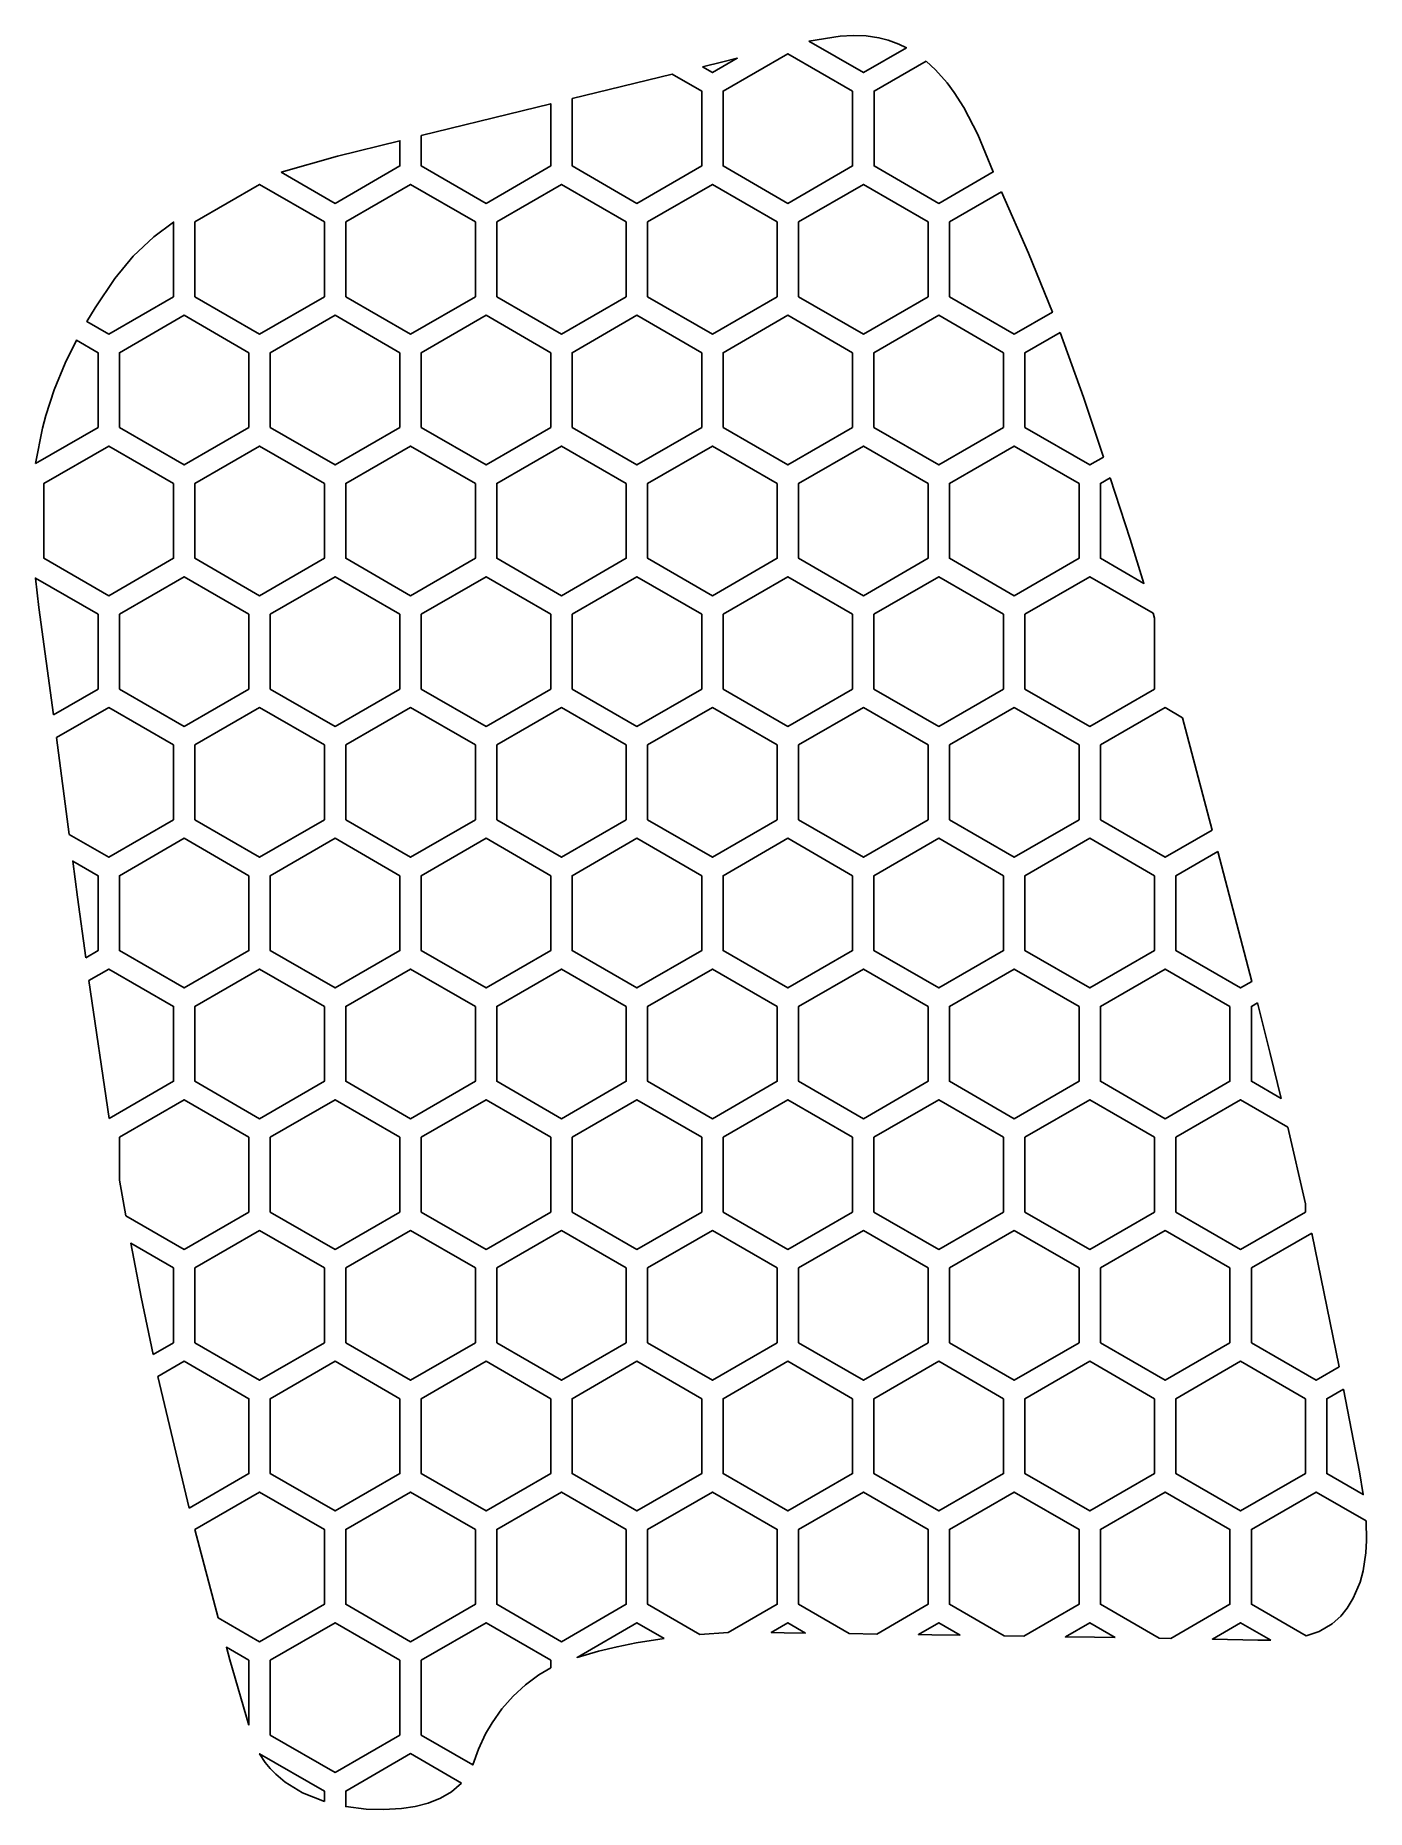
# Model space of a CAD drawing. Header units: millimetres. Extents: x 108.6 to 139.8, y -137.1 to -95.7.
import ezdxf

# ---------------------------------------------------------------- set-up
doc = ezdxf.new("R2010")
doc.units = ezdxf.units.MM

# ---------------------------------------------------------------- blocks, each defined once
blk = doc.blocks.new('HEX')
blk.add_lwpolyline([(1.516, 0.875), (0, 1.75), (-1.516, 0.875), (-1.516, -0.875), (0, -1.75), (1.516, -0.875)], close=True)

msp = doc.modelspace()

# ---------------------------------------------------------------- linework, layer by layer
for points in [[(126.712, -95.781), (127.451, -95.665), (127.754, -95.65), (128.055, -95.661), (128.353, -95.705), (128.574, -95.761), (128.824, -95.854), (128.996, -95.938), (127.99, -96.519), (126.712, -95.781)], [(124.223, -96.383), (124.702, -96.266), (125.041, -96.183), (124.459, -96.519), (124.223, -96.383)], [(129.456, -96.25), (129.68, -96.456), (129.948, -96.759), (130.112, -96.98), (130.338, -97.334), (130.669, -97.968), (131.031, -98.84), (129.755, -99.577), (128.24, -98.702), (128.24, -96.952), (129.456, -96.25)], [(121.181, -97.125), (123.52, -96.554), (124.209, -96.952), (124.209, -98.702), (122.693, -99.577), (121.178, -98.702), (121.181, -97.125)], [(117.647, -97.988), (120.008, -97.412), (120.678, -97.248), (120.678, -98.702), (119.162, -99.577), (117.647, -98.702), (117.647, -97.988)], [(114.366, -98.846), (115.685, -98.471), (117.147, -98.11), (117.147, -98.702), (115.631, -99.577), (114.366, -98.846)], [(131.219, -99.31), (131.857, -100.744), (132.412, -102.121), (131.521, -102.635), (130.005, -101.76), (130.005, -100.01), (131.219, -99.31)], [(110.019, -102.018), (110.479, -101.335), (110.908, -100.814), (111.39, -100.359), (111.85, -100.013), (111.85, -101.76), (110.334, -102.635), (109.823, -102.34), (110.019, -102.018)], [(108.623, -105.662), (108.782, -104.834), (108.86, -104.539), (109.058, -103.936), (109.313, -103.316), (109.58, -102.777), (110.084, -103.068), (110.084, -104.818), (108.623, -105.662)], [(132.593, -102.594), (133.14, -104.109), (133.606, -105.508), (133.286, -105.693), (131.771, -104.818), (131.771, -103.068), (132.593, -102.594)], [(133.765, -105.994), (134.229, -107.433), (134.553, -108.463), (133.536, -107.876), (133.536, -106.126), (133.765, -105.994)], [(109.045, -111.534), (108.702, -109.024), (108.62, -108.339), (110.084, -109.184), (110.084, -110.934), (109.045, -111.534)], [(134.802, -109.278), (134.802, -110.934), (133.286, -111.809), (131.771, -110.934), (131.771, -109.184), (133.286, -108.309), (134.768, -109.164), (134.802, -109.278)], [(109.41, -114.333), (109.115, -112.071), (110.334, -111.367), (111.85, -112.242), (111.85, -113.992), (110.334, -114.867), (109.41, -114.333)], [(135.459, -111.606), (136.149, -114.234), (135.052, -114.867), (133.536, -113.992), (133.536, -112.242), (135.052, -111.367), (135.459, -111.606)], [(136.282, -114.734), (137.08, -117.773), (136.818, -117.925), (135.302, -117.05), (135.302, -115.3), (136.282, -114.734)], [(109.795, -117.217), (109.603, -115.8), (109.492, -114.958), (110.084, -115.3), (110.084, -117.05), (109.795, -117.217)], [(110.346, -120.976), (109.869, -117.752), (110.334, -117.483), (111.85, -118.358), (111.85, -120.108), (110.346, -120.976)], [(137.209, -118.276), (137.506, -119.455), (137.763, -120.51), (137.068, -120.108), (137.068, -118.358), (137.209, -118.276)], [(110.731, -123.251), (110.584, -122.418), (110.584, -121.416), (112.1, -120.541), (113.615, -121.416), (113.615, -123.166), (112.1, -124.041), (110.731, -123.251)], [(137.922, -121.179), (138.333, -122.972), (138.333, -123.166), (136.818, -124.041), (135.302, -123.166), (135.302, -121.416), (136.818, -120.541), (137.922, -121.179)], [(111.371, -126.501), (111.092, -125.159), (110.849, -123.896), (111.85, -124.474), (111.85, -126.224), (111.371, -126.501)], [(138.483, -123.657), (139.126, -126.785), (138.583, -127.099), (137.068, -126.224), (137.068, -124.474), (138.483, -123.657)], [(112.214, -130.091), (111.483, -127.013), (112.1, -126.657), (113.615, -127.532), (113.615, -129.282), (112.214, -130.091)], [(139.226, -127.305), (139.599, -129.243), (139.687, -129.775), (138.833, -129.282), (138.833, -127.532), (139.226, -127.305)], [(112.894, -132.654), (112.35, -130.59), (113.865, -129.715), (115.381, -130.59), (115.381, -132.34), (113.865, -133.215), (112.894, -132.654)], [(124.828, -133.002), (124.164, -133.045), (122.943, -132.34), (122.943, -130.59), (124.459, -129.715), (125.974, -130.59), (125.974, -132.34), (124.828, -133.002)], [(128.302, -133.035), (127.662, -133.026), (126.474, -132.34), (126.474, -130.59), (127.99, -129.715), (129.505, -130.59), (129.505, -132.34), (128.302, -133.035)], [(131.745, -133.086), (131.285, -133.079), (130.005, -132.34), (130.005, -130.59), (131.521, -129.715), (133.036, -130.59), (133.036, -132.34), (131.745, -133.086)], [(135.184, -133.139), (134.913, -133.135), (133.536, -132.34), (133.536, -130.59), (135.052, -129.715), (136.568, -130.59), (136.568, -132.34), (135.184, -133.139)], [(139.752, -130.39), (139.763, -130.85), (139.747, -131.136), (139.685, -131.554), (139.613, -131.82), (139.453, -132.198), (139.308, -132.433), (139.162, -132.615), (138.959, -132.797), (138.654, -132.973), (138.348, -133.079), (137.068, -132.34), (137.068, -130.59), (138.583, -129.715), (139.752, -130.39)], [(120.678, -133.829), (120.395, -133.992), (120.083, -134.222), (119.795, -134.487), (119.533, -134.784), (119.303, -135.108), (119.152, -135.367), (118.983, -135.727), (118.852, -136.094), (117.647, -135.398), (117.647, -133.648), (119.162, -132.773), (120.678, -133.648), (120.678, -133.829)], [(123.326, -133.139), (122.678, -133.242), (122.227, -133.331), (121.795, -133.434), (121.294, -133.581), (122.693, -132.773), (123.326, -133.139)], [(126.636, -133.011), (126.136, -133.003), (125.834, -132.999), (126.224, -132.773), (126.636, -133.011)], [(130.259, -133.064), (129.596, -133.054), (129.277, -133.049), (129.755, -132.773), (130.259, -133.064)], [(133.885, -133.119), (133.401, -133.111), (132.719, -133.101), (133.286, -132.773), (133.885, -133.119)], [(137.522, -133.18), (137.22, -133.18), (136.158, -133.154), (136.818, -132.773), (137.522, -133.18)], [(113.615, -135.168), (113.17, -133.637), (113.088, -133.343), (113.615, -133.648), (113.615, -135.168)], [(115.381, -136.951), (114.868, -136.745), (114.462, -136.497), (114.244, -136.316), (114.113, -136.182), (113.995, -136.037), (113.863, -135.833), (115.381, -136.706), (115.381, -136.951)], [(118.588, -136.519), (118.354, -136.724), (118.096, -136.875), (117.81, -136.987), (117.505, -137.066), (117.188, -137.115), (116.764, -137.139), (116.354, -137.127), (115.881, -137.071), (115.881, -136.706), (117.397, -135.831), (118.588, -136.519)]]:
    msp.add_lwpolyline(points, close=True)

# ---------------------------------------------------------------- block references
for p in [(126.224, -97.827), (113.865, -100.885), (117.397, -100.885), (120.928, -100.885), (124.459, -100.885), (127.99, -100.885), (112.1, -103.943), (115.631, -103.943), (119.162, -103.943), (122.693, -103.943), (126.224, -103.943), (129.755, -103.943), (110.334, -107.001), (113.865, -107.001), (117.397, -107.001), (120.928, -107.001), (124.459, -107.001), (127.99, -107.001), (131.521, -107.001), (112.1, -110.059), (115.631, -110.059), (119.162, -110.059), (122.693, -110.059), (126.224, -110.059), (129.755, -110.059), (113.865, -113.117), (117.397, -113.117), (120.928, -113.117), (124.459, -113.117), (127.99, -113.117), (131.521, -113.117), (112.1, -116.175), (115.631, -116.175), (119.162, -116.175), (122.693, -116.175), (126.224, -116.175), (129.755, -116.175), (133.286, -116.175), (113.865, -119.233), (117.397, -119.233), (120.928, -119.233), (124.459, -119.233), (127.99, -119.233), (131.521, -119.233), (135.052, -119.233), (115.631, -122.291), (119.162, -122.291), (122.693, -122.291), (126.224, -122.291), (129.755, -122.291), (133.286, -122.291), (113.865, -125.349), (117.397, -125.349), (120.928, -125.349), (124.459, -125.349), (127.99, -125.349), (131.521, -125.349), (135.052, -125.349), (115.631, -128.407), (119.162, -128.407), (122.693, -128.407), (126.224, -128.407), (129.755, -128.407), (133.286, -128.407), (136.818, -128.407), (117.397, -131.465), (120.928, -131.465), (115.631, -134.523)]:
    msp.add_blockref('HEX', p)

doc.saveas('drawing.dxf')
